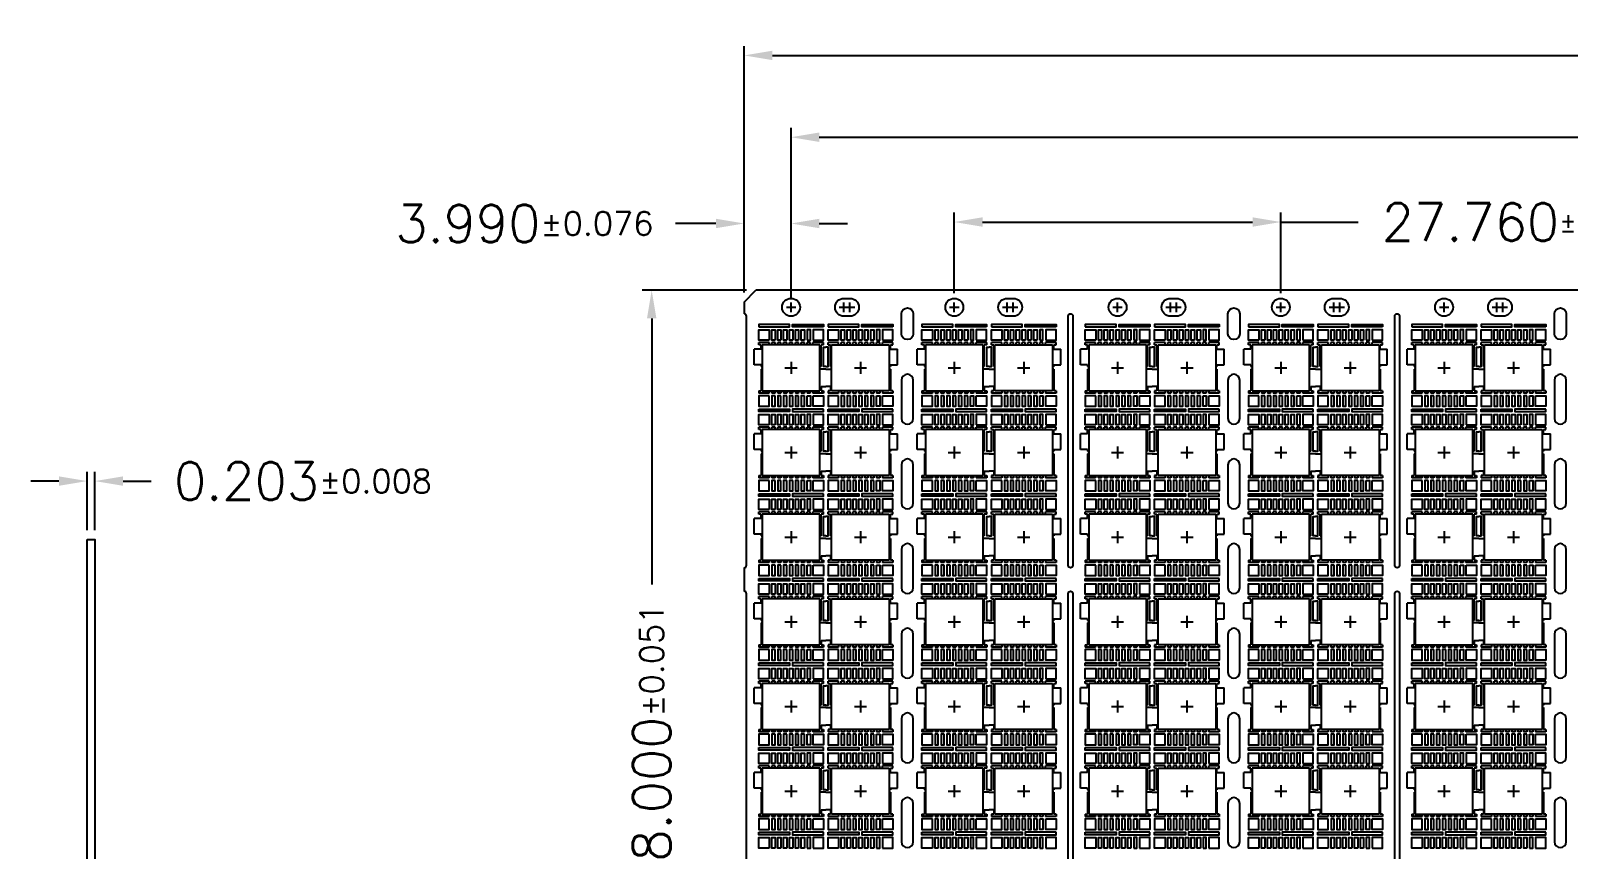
# Model space of a CAD drawing. Extents: x -204 to -64, y -54 to 30.
# Drawn here: x -142.05 to -109.37, y 12.74 to 30.14 of the extents above; entities that cross this region are included whole.
import ezdxf
from ezdxf.lldxf.tags import DXFTag

# ---------------------------------------------------------------- set-up
doc = ezdxf.new("R2010")
doc.units = 0
doc.header["$LTSCALE"] = 8
doc.header["$MEASUREMENT"] = 0
doc.linetypes.add('PHANTOM', pattern=[63.5, 31.75, -6.35, 6.35, -6.35, 6.35, -6.35])
for name, color, linetype in [('CEN', 2, 'CENTER'), ('DIM', 7, 'Continuous'), ('PKG-OUT', 1, 'PHANTOM')]:
    doc.layers.add(name, color=color, linetype=linetype)
doc.styles.get("Standard").update_dxf_attribs({"font": 'SIMPLEX.shx', "height": 0.8})
tags = doc.linetypes.add('CENTER', pattern=[2, 1.25, -0.25, 0.25, -0.25]).pattern_tags.tags
tags[10:11] = [DXFTag(74, 4), DXFTag(75, 0), DXFTag(340, '0'), DXFTag(46, 1.0), DXFTag(50, 0.0), DXFTag(44, 0.0), DXFTag(45, 0.0)]
tags[8:9] = [DXFTag(74, 4), DXFTag(75, 0), DXFTag(340, '0'), DXFTag(46, 1.0), DXFTag(50, 0.0), DXFTag(44, 0.0), DXFTag(45, 0.0)]
tags[6:7] = [DXFTag(74, 4), DXFTag(75, 0), DXFTag(340, '0'), DXFTag(46, 1.0), DXFTag(50, 0.0), DXFTag(44, 0.0), DXFTag(45, 0.0)]
tags[4:5] = [DXFTag(74, 4), DXFTag(75, 0), DXFTag(340, '0'), DXFTag(46, 1.0), DXFTag(50, 0.0), DXFTag(44, 0.0), DXFTag(45, 0.0)]
doc.dimstyles.new('LF', dxfattribs={"dimtxt": 0.8, "dimasz": 0.6, "dimexe": 0.2, "dimexo": 0.2, "dimgap": 0.2, "dimtad": 0, "dimdec": 3, "dimlfac": 1.25, "dimzin": 0, "dimdsep": 46, "dimtxsty": 'Standard', "dimcen": 0.2, "dimclrd": 2, "dimclre": 2, "dimclrt": 256, "dimadec": 0, "dimazin": 0, "dimtfac": 1, "dimtdec": 3, "dimtofl": 0, "dimtmove": 0, "dimatfit": 3, "dimfxl": 1, "dimtolj": 1, "dimtzin": 0, "dimarcsym": 0})
doc.dimstyles.new('STRIP', dxfattribs={"dimtxt": 0.8, "dimasz": 0.6, "dimexe": 0.2, "dimexo": 0.2, "dimgap": 0.2, "dimtad": 0, "dimdec": 3, "dimlfac": 4, "dimzin": 0, "dimdsep": 46, "dimtxsty": 'Standard', "dimcen": 0.2, "dimclrd": 2, "dimclre": 2, "dimadec": 0, "dimazin": 0, "dimtfac": 1, "dimtdec": 3, "dimtofl": 0, "dimtmove": 0, "dimatfit": 3, "dimfxl": 1, "dimtolj": 1, "dimtzin": 0, "dimarcsym": 0})

# ---------------------------------------------------------------- blocks, each defined once
blk = doc.blocks.new('*D88')
at = {"color": 2, "lineweight": -2, "transparency": 16777216}
for p, q in [((67.813, -247.905), (67.813, -246.661)), ((67.975, -247.905), (67.975, -246.661)), ((67.213, -246.861), (66.613, -246.861)), ((68.575, -246.861), (69.175, -246.861))]:
    blk.add_line(p, q, dxfattribs=at)
at = {"color": 2, "transparency": 16777216}
for points in [[(67.213, -246.761), (67.213, -246.961), (67.813, -246.861)], [(68.575, -246.761), (68.575, -246.961), (67.975, -246.861)]]:
    blk.add_solid(points, dxfattribs=at)
at = {"layer": 'DEFPOINTS', "color": 0, "transparency": 16777216}
for p in [(67.975, -246.861), (67.813, -248.105), (67.975, -248.105)]:
    blk.add_point(p, dxfattribs=at)
at = {"transparency": 16777216, "insert": (72.399, -246.861), "char_height": 0.8, "attachment_point": 5}
blk.add_mtext('\\A1;0.203{\\H0.625x;%%P0.008}', dxfattribs=at)
blk = doc.blocks.new('*D106')
at = {"layer": 'DEFPOINTS', "color": 0, "transparency": 16777216}
for p in [(82.027, -242.803), (79.812, -262.303), (82.027, -262.303)]:
    blk.add_point(p, dxfattribs=at)
at = {"layer": 'DIM', "color": 2, "lineweight": -2, "transparency": 16777216}
for p, q in [((81.827, -242.803), (79.612, -242.803)), ((79.812, -243.403), (79.812, -249.056)), ((79.812, -261.703), (79.812, -256.051)), ((81.827, -262.303), (79.612, -262.303))]:
    blk.add_line(p, q, dxfattribs=at)
at = {"layer": 'DIM', "color": 2, "transparency": 16777216}
for points in [[(79.712, -243.403), (79.912, -243.403), (79.812, -242.803)], [(79.712, -261.703), (79.912, -261.703), (79.812, -262.303)]]:
    blk.add_solid(points, dxfattribs=at)
at = {"layer": 'DIM', "color": 0, "transparency": 16777216, "insert": (79.812, -252.553), "char_height": 0.8, "attachment_point": 5, "rotation": 90}
blk.add_mtext('\\A1;78.000{\\H0.625x;%%P0.051}', dxfattribs=at)
blk = doc.blocks.new('*D107')
at = {"layer": 'DEFPOINTS', "color": 0, "transparency": 16777216}
for p in [(144.237, -237.811), (81.777, -243.053), (144.237, -243.053)]:
    blk.add_point(p, dxfattribs=at)
at = {"layer": 'DIM', "color": 2, "lineweight": -2, "transparency": 16777216}
for p, q in [((81.777, -242.853), (81.777, -237.611)), ((82.377, -237.811), (109.069, -237.811)), ((143.637, -237.811), (116.945, -237.811)), ((144.237, -242.853), (144.237, -237.611))]:
    blk.add_line(p, q, dxfattribs=at)
at = {"layer": 'DIM', "color": 2, "transparency": 16777216}
for points in [[(82.377, -237.711), (82.377, -237.911), (81.777, -237.811)], [(143.637, -237.711), (143.637, -237.911), (144.237, -237.811)]]:
    blk.add_solid(points, dxfattribs=at)
at = {"layer": 'DIM', "color": 0, "transparency": 16777216, "insert": (113.007, -237.811), "char_height": 0.8, "attachment_point": 5}
blk.add_mtext('\\A1;249.840{\\H0.625x;%%P0.102}', dxfattribs=at)
blk = doc.blocks.new('LEAD')
for points in [[(42.93, 75.15), (42.04, 75.15), (42.04, 76.03), (42.93, 76.03)], [(43.43, 75.15), (43.16, 75.15), (43.16, 76.03), (43.43, 76.03)], [(43.93, 75.15), (43.66, 75.15), (43.66, 76.03), (43.93, 76.03)], [(44.43, 75.15), (44.16, 75.15), (44.16, 76.03), (44.43, 76.03)], [(44.93, 75.15), (44.66, 75.15), (44.66, 76.03), (44.93, 76.03)], [(45.43, 75.15), (45.16, 75.15), (45.16, 76.03), (45.43, 76.03)], [(45.93, 75.15), (45.66, 75.15), (45.66, 76.03), (45.93, 76.03)], [(46.16, 75.15), (46.43, 75.15), (46.43, 76.03), (46.16, 76.03)], [(46.66, 75.15), (47.54, 75.15), (47.54, 76.03), (46.66, 76.03)]]:
    blk.add_lwpolyline(points, close=True)
blk = doc.blocks.new('*D99')
at = {"layer": 'DEFPOINTS', "color": 0, "transparency": 16777216}
for p in [(81.777, -241.384), (81.777, -243.053), (82.774, -243.166)]:
    blk.add_point(p, dxfattribs=at)
at = {"layer": 'DIM', "color": 2, "lineweight": -2, "transparency": 16777216}
for p, q in [((81.777, -242.853), (81.777, -241.184)), ((82.774, -242.966), (82.774, -241.184)), ((81.177, -241.384), (80.317, -241.384)), ((83.374, -241.384), (83.974, -241.384))]:
    blk.add_line(p, q, dxfattribs=at)
at = {"layer": 'DIM', "color": 2, "transparency": 16777216}
for points in [[(81.177, -241.284), (81.177, -241.484), (81.777, -241.384)], [(83.374, -241.284), (83.374, -241.484), (82.774, -241.384)]]:
    blk.add_solid(points, dxfattribs=at)
at = {"layer": 'DIM', "color": 0, "transparency": 16777216, "insert": (77.105, -241.384), "char_height": 0.8, "attachment_point": 5}
blk.add_mtext('\\A1;3.990{\\H0.625x;%%P0.076}', dxfattribs=at)
blk = doc.blocks.new('*D96')
at = {"layer": 'DEFPOINTS', "color": 0, "transparency": 16777216}
for p in [(93.184, -241.353), (86.244, -243.066), (93.184, -243.066)]:
    blk.add_point(p, dxfattribs=at)
at = {"layer": 'DIM', "color": 2, "lineweight": -2, "transparency": 16777216}
for p, q in [((86.244, -242.866), (86.244, -241.153)), ((93.184, -242.866), (93.184, -241.153)), ((86.844, -241.353), (92.584, -241.353)), ((93.184, -241.353), (94.832, -241.353))]:
    blk.add_line(p, q, dxfattribs=at)
at = {"layer": 'DIM', "color": 2, "transparency": 16777216}
for points in [[(86.844, -241.253), (86.844, -241.453), (86.244, -241.353)], [(92.584, -241.253), (92.584, -241.453), (93.184, -241.353)]]:
    blk.add_solid(points, dxfattribs=at)
at = {"layer": 'DIM', "color": 0, "transparency": 16777216, "insert": (98.175, -241.353), "char_height": 0.8, "attachment_point": 5}
blk.add_mtext('\\A1;27.760{\\H0.4;±0.025}', dxfattribs=at)
blk = doc.blocks.new('*D95')
at = {"layer": 'DEFPOINTS', "color": 0, "transparency": 16777216}
for p in [(141.764, -239.55), (82.774, -243.066), (141.764, -243.066)]:
    blk.add_point(p, dxfattribs=at)
at = {"layer": 'DIM', "color": 2, "lineweight": -2, "transparency": 16777216}
for p, q in [((82.774, -242.866), (82.774, -239.35)), ((83.374, -239.55), (107.465, -239.55)), ((141.164, -239.55), (117.074, -239.55)), ((141.764, -242.866), (141.764, -239.35))]:
    blk.add_line(p, q, dxfattribs=at)
at = {"layer": 'DIM', "color": 2, "transparency": 16777216}
for points in [[(83.374, -239.45), (83.374, -239.65), (82.774, -239.55)], [(141.164, -239.45), (141.164, -239.65), (141.764, -239.55)]]:
    blk.add_solid(points, dxfattribs=at)
at = {"layer": 'DIM', "color": 0, "transparency": 16777216, "insert": (112.269, -239.55), "char_height": 0.8, "attachment_point": 5}
blk.add_mtext('\\A1;{\\C1;@} 235.960{\\H0.625x;%%P0.050}', dxfattribs=at)
blk = doc.blocks.new('HSSOP16')
for p, q in [((56.985, 26.854), (56.764, 26.854)), ((56.764, 26.804), (56.764, 26.854)), ((56.814, 26.804), (56.764, 26.804)), ((56.814, 26.717), (56.814, 26.804)), ((56.985, 26.804), (56.985, 26.854)), ((57.042, 26.804), (57.042, 26.854)), ((57.11, 26.854), (57.042, 26.854)), ((57.11, 26.804), (57.11, 26.854)), ((57.167, 26.804), (57.167, 26.854)), ((57.235, 26.854), (57.167, 26.854)), ((57.235, 26.804), (57.235, 26.854)), ((57.292, 26.804), (57.292, 26.854)), ((57.36, 26.854), (57.292, 26.854)), ((57.36, 26.804), (57.36, 26.854)), ((57.417, 26.804), (57.417, 26.854)), ((57.485, 26.854), (57.417, 26.854)), ((57.485, 26.804), (57.485, 26.854)), ((57.542, 26.804), (57.542, 26.854)), ((57.61, 26.854), (57.542, 26.854)), ((57.61, 26.804), (57.61, 26.854)), ((57.667, 26.804), (57.667, 26.854)), ((57.735, 26.854), (57.667, 26.854)), ((57.735, 26.804), (57.735, 26.854)), ((57.792, 26.804), (57.792, 26.854)), ((57.86, 26.854), (57.792, 26.854)), ((57.86, 26.804), (57.86, 26.854)), ((58.139, 26.854), (57.917, 26.854)), ((57.917, 26.804), (57.917, 26.854)), ((58.089, 26.342), (58.089, 26.804)), ((58.139, 26.804), (58.089, 26.804)), ((58.139, 26.804), (58.139, 26.854)), ((58.46, 26.854), (58.239, 26.854)), ((58.239, 26.804), (58.239, 26.854)), ((58.239, 26.804), (58.289, 26.804)), ((58.289, 26.342), (58.289, 26.804)), ((58.46, 26.804), (58.46, 26.854)), ((58.517, 26.804), (58.517, 26.854)), ((58.585, 26.854), (58.517, 26.854)), ((58.585, 26.804), (58.585, 26.854)), ((58.642, 26.804), (58.642, 26.854)), ((58.71, 26.854), (58.642, 26.854)), ((58.71, 26.804), (58.71, 26.854)), ((58.767, 26.804), (58.767, 26.854)), ((58.835, 26.854), (58.767, 26.854)), ((58.835, 26.804), (58.835, 26.854)), ((58.892, 26.804), (58.892, 26.854)), ((58.96, 26.854), (58.892, 26.854)), ((58.96, 26.804), (58.96, 26.854)), ((59.017, 26.804), (59.017, 26.854)), ((59.085, 26.854), (59.017, 26.854)), ((59.085, 26.804), (59.085, 26.854)), ((59.142, 26.804), (59.142, 26.854)), ((59.21, 26.854), (59.142, 26.854)), ((59.21, 26.804), (59.21, 26.854)), ((59.267, 26.804), (59.267, 26.854)), ((59.335, 26.854), (59.267, 26.854)), ((59.335, 26.804), (59.335, 26.854)), ((59.614, 26.854), (59.392, 26.854)), ((59.392, 26.804), (59.392, 26.854)), ((59.564, 26.717), (59.564, 26.804)), ((59.564, 26.804), (59.614, 26.804)), ((59.614, 26.804), (59.614, 26.854)), ((56.814, 26.717), (56.664, 26.717)), ((56.664, 26.379), (56.664, 26.717)), ((59.564, 26.717), (59.714, 26.717)), ((59.714, 26.379), (59.714, 26.717)), ((56.814, 26.379), (56.664, 26.379)), ((56.814, 26.379), (56.814, 26.342)), ((56.814, 26.342), (56.839, 26.342)), ((56.814, 26.292), (56.839, 26.292)), ((56.814, 26.292), (56.814, 25.829)), ((58.089, 26.342), (58.064, 26.342)), ((58.189, 26.292), (58.064, 26.292)), ((58.189, 26.292), (58.314, 26.292)), ((58.289, 26.342), (58.314, 26.342)), ((59.564, 26.342), (59.539, 26.342)), ((59.564, 26.292), (59.539, 26.292)), ((59.564, 26.379), (59.714, 26.379)), ((59.564, 26.379), (59.564, 26.342)), ((59.564, 26.292), (59.564, 25.829)), ((56.764, 25.829), (56.764, 25.779)), ((56.764, 25.829), (56.814, 25.829)), ((56.985, 25.829), (56.985, 25.779)), ((57.042, 25.829), (57.042, 25.779)), ((57.11, 25.829), (57.11, 25.779)), ((57.167, 25.829), (57.167, 25.779)), ((57.235, 25.829), (57.235, 25.779)), ((57.292, 25.829), (57.292, 25.779)), ((57.36, 25.829), (57.36, 25.779)), ((57.417, 25.829), (57.417, 25.779)), ((57.485, 25.829), (57.485, 25.779)), ((57.542, 25.829), (57.542, 25.779)), ((57.61, 25.829), (57.61, 25.779)), ((57.667, 25.829), (57.667, 25.779)), ((57.735, 25.829), (57.735, 25.779)), ((57.792, 25.829), (57.792, 25.779)), ((57.86, 25.829), (57.86, 25.779)), ((57.917, 25.829), (57.917, 25.779)), ((58.089, 25.917), (58.189, 25.917)), ((58.089, 25.917), (58.089, 25.829)), ((58.089, 25.829), (58.139, 25.829)), ((58.139, 25.829), (58.139, 25.779)), ((58.289, 25.917), (58.189, 25.917)), ((58.289, 25.829), (58.239, 25.829)), ((58.239, 25.829), (58.239, 25.779)), ((58.289, 25.917), (58.289, 25.829)), ((58.46, 25.829), (58.46, 25.779)), ((58.517, 25.829), (58.517, 25.779)), ((58.585, 25.829), (58.585, 25.779)), ((58.642, 25.829), (58.642, 25.779)), ((58.71, 25.829), (58.71, 25.779)), ((58.767, 25.829), (58.767, 25.779)), ((58.835, 25.829), (58.835, 25.779)), ((58.892, 25.829), (58.892, 25.779)), ((58.96, 25.829), (58.96, 25.779)), ((59.017, 25.829), (59.017, 25.779)), ((59.085, 25.829), (59.085, 25.779)), ((59.142, 25.829), (59.142, 25.779)), ((59.21, 25.829), (59.21, 25.779)), ((59.267, 25.829), (59.267, 25.779)), ((59.335, 25.829), (59.335, 25.779)), ((59.392, 25.829), (59.392, 25.779)), ((59.614, 25.829), (59.564, 25.829)), ((59.614, 25.829), (59.614, 25.779)), ((56.985, 25.779), (56.764, 25.779)), ((57.11, 25.779), (57.042, 25.779)), ((57.235, 25.779), (57.167, 25.779)), ((57.36, 25.779), (57.292, 25.779)), ((57.485, 25.779), (57.417, 25.779)), ((57.61, 25.779), (57.542, 25.779)), ((57.735, 25.779), (57.667, 25.779)), ((57.86, 25.779), (57.792, 25.779)), ((58.139, 25.779), (57.917, 25.779)), ((58.46, 25.779), (58.239, 25.779)), ((58.585, 25.779), (58.517, 25.779)), ((58.71, 25.779), (58.642, 25.779)), ((58.835, 25.779), (58.767, 25.779)), ((58.96, 25.779), (58.892, 25.779)), ((59.085, 25.779), (59.017, 25.779)), ((59.21, 25.779), (59.142, 25.779)), ((59.335, 25.779), (59.267, 25.779)), ((59.614, 25.779), (59.392, 25.779))]:
    blk.add_line(p, q)
for points in [[(58.189, 26.342), (58.139, 26.342), (58.139, 26.754), (58.189, 26.754)], [(58.189, 26.342), (58.239, 26.342), (58.239, 26.754), (58.189, 26.754)]]:
    blk.add_lwpolyline(points)
at = {"layer": 'CEN', "ltscale": 0.01}
for p, q in [((57.322, 26.317), (57.58, 26.317)), ((57.451, 26.446), (57.451, 26.188)), ((58.797, 26.317), (59.055, 26.317)), ((58.926, 26.446), (58.926, 26.188))]:
    blk.add_line(p, q, dxfattribs=at)
at = {"layer": 'PKG-OUT', "color": 1}
for points in [[(58.064, 26.804), (56.839, 26.804), (56.839, 25.829), (58.064, 25.829)], [(58.314, 26.804), (59.539, 26.804), (59.539, 25.829), (58.314, 25.829)]]:
    blk.add_lwpolyline(points, close=True, dxfattribs=at)

msp = doc.modelspace()

# ---------------------------------------------------------------- linework, layer by layer
for p, q in [((-126.88724, 24.37459), (-126.63724, 24.62459)), ((-64.67724, 24.62459), (-126.63724, 24.62459)), ((-126.88724, 24.37459), (-126.88724, 24.12459)), ((-126.88724, 18.72459), (-126.88724, 18.22459))]:
    msp.add_line(p, q)
for points in [[(-124.76474, 24.45259), (-124.63774, 24.45259, -1), (-124.63774, 24.07159), (-124.76474, 24.07159, -1)], [(-123.54224, 24.12459, -1), (-123.29224, 24.12459), (-123.29224, 23.69959, -1), (-123.54224, 23.69959)], [(-121.29474, 24.45259), (-121.16774, 24.45259, -1), (-121.16774, 24.07159), (-121.29474, 24.07159, -1)], [(-117.82474, 24.45259), (-117.69774, 24.45259, -1), (-117.69774, 24.07159), (-117.82474, 24.07159, -1)], [(-116.60224, 24.12459, -1), (-116.35224, 24.12459), (-116.35224, 23.69959, -1), (-116.60224, 23.69959)], [(-114.35474, 24.45259), (-114.22774, 24.45259, -1), (-114.22774, 24.07159), (-114.35474, 24.07159, -1)], [(-110.88474, 24.45259), (-110.75774, 24.45259, -1), (-110.75774, 24.07159), (-110.88474, 24.07159, -1)], [(-109.66224, 24.12459, -1), (-109.41224, 24.12459), (-109.41224, 23.69959, -1), (-109.66224, 23.69959)], [(-119.89724, 18.77459, -1), (-119.99724, 18.77459), (-119.99724, 24.07459, -1), (-119.89724, 24.07459)], [(-112.95724, 18.77459, -1), (-113.05724, 18.77459), (-113.05724, 24.07459, -1), (-112.95724, 24.07459)], [(-123.29224, 21.89959), (-123.29224, 22.71209, 1), (-123.54224, 22.71209), (-123.54224, 21.89959, 1)], [(-116.35224, 21.89959), (-116.35224, 22.71209, 1), (-116.60224, 22.71209), (-116.60224, 21.89959, 1)], [(-109.41224, 21.89959), (-109.41224, 22.71209, 1), (-109.66224, 22.71209), (-109.66224, 21.89959, 1)], [(-123.29224, 20.09959), (-123.29224, 20.91209, 1), (-123.54224, 20.91209), (-123.54224, 20.09959, 1)], [(-116.35224, 20.09959), (-116.35224, 20.91209, 1), (-116.60224, 20.91209), (-116.60224, 20.09959, 1)], [(-109.41224, 20.09959), (-109.41224, 20.91209, 1), (-109.66224, 20.91209), (-109.66224, 20.09959, 1)], [(-123.29224, 18.29959), (-123.29224, 19.11209, 1), (-123.54224, 19.11209), (-123.54224, 18.29959, 1)], [(-116.35224, 18.29959), (-116.35224, 19.11209, 1), (-116.60224, 19.11209), (-116.60224, 18.29959, 1)], [(-109.41224, 18.29959), (-109.41224, 19.11209, 1), (-109.66224, 19.11209), (-109.66224, 18.29959, 1)], [(-119.99724, 11.57459), (-119.99724, 18.17459, -1), (-119.89724, 18.17459), (-119.89724, 11.57459, -1)], [(-113.05724, 11.57459), (-113.05724, 18.17459, -1), (-112.95724, 18.17459), (-112.95724, 11.57459, -1)], [(-123.29224, 16.49959), (-123.29224, 17.31209, 1), (-123.54224, 17.31209), (-123.54224, 16.49959, 1)], [(-116.35224, 16.49959), (-116.35224, 17.31209, 1), (-116.60224, 17.31209), (-116.60224, 16.49959, 1)], [(-109.41224, 16.49959), (-109.41224, 17.31209, 1), (-109.66224, 17.31209), (-109.66224, 16.49959, 1)], [(-123.29224, 14.69959), (-123.29224, 15.51209, 1), (-123.54224, 15.51209), (-123.54224, 14.69959, 1)], [(-116.35224, 14.69959), (-116.35224, 15.51209, 1), (-116.60224, 15.51209), (-116.60224, 14.69959, 1)], [(-109.41224, 14.69959), (-109.41224, 15.51209, 1), (-109.66224, 15.51209), (-109.66224, 14.69959, 1)], [(-123.29224, 12.89959), (-123.29224, 13.71209, 1), (-123.54224, 13.71209), (-123.54224, 12.89959, 1)], [(-116.35224, 12.89959), (-116.35224, 13.71209, 1), (-116.60224, 13.71209), (-116.60224, 12.89959, 1)], [(-109.41224, 12.89959), (-109.41224, 13.71209, 1), (-109.66224, 13.71209), (-109.66224, 12.89959, 1)]]:
    msp.add_lwpolyline(points, format="xyb", close=True)
for points in [[(-126.88724, 18.72459, 0.41421356), (-126.83724, 18.77459), (-126.83724, 24.07459, 0.41421356), (-126.88724, 24.12459)], [(-126.88724, 11.52459, 0.41421356), (-126.83724, 11.57459), (-126.83724, 18.17459, 0.41421356), (-126.88724, 18.22459)]]:
    msp.add_lwpolyline(points, format="xyb")
for points in [[(-126.57724, 23.84959), (-125.92099, 23.84959), (-125.92099, 23.89959), (-126.57724, 23.89959)], [(-125.20224, 23.84959), (-125.85849, 23.84959), (-125.85849, 23.89959), (-125.20224, 23.89959)], [(-125.10224, 23.84959), (-124.44599, 23.84959), (-124.44599, 23.89959), (-125.10224, 23.89959)], [(-123.72724, 23.84959), (-124.38349, 23.84959), (-124.38349, 23.89959), (-123.72724, 23.89959)], [(-123.10724, 23.84959), (-122.45099, 23.84959), (-122.45099, 23.89959), (-123.10724, 23.89959)], [(-121.73224, 23.84959), (-122.38849, 23.84959), (-122.38849, 23.89959), (-121.73224, 23.89959)], [(-121.63224, 23.84959), (-120.97599, 23.84959), (-120.97599, 23.89959), (-121.63224, 23.89959)], [(-120.25724, 23.84959), (-120.91349, 23.84959), (-120.91349, 23.89959), (-120.25724, 23.89959)], [(-119.63724, 23.84959), (-118.98099, 23.84959), (-118.98099, 23.89959), (-119.63724, 23.89959)], [(-118.26224, 23.84959), (-118.91849, 23.84959), (-118.91849, 23.89959), (-118.26224, 23.89959)], [(-118.16224, 23.84959), (-117.50599, 23.84959), (-117.50599, 23.89959), (-118.16224, 23.89959)], [(-116.78724, 23.84959), (-117.44349, 23.84959), (-117.44349, 23.89959), (-116.78724, 23.89959)], [(-116.16724, 23.84959), (-115.51099, 23.84959), (-115.51099, 23.89959), (-116.16724, 23.89959)], [(-114.79224, 23.84959), (-115.44849, 23.84959), (-115.44849, 23.89959), (-114.79224, 23.89959)], [(-114.69224, 23.84959), (-114.03599, 23.84959), (-114.03599, 23.89959), (-114.69224, 23.89959)], [(-113.31724, 23.84959), (-113.97349, 23.84959), (-113.97349, 23.89959), (-113.31724, 23.89959)], [(-112.69724, 23.84959), (-112.04099, 23.84959), (-112.04099, 23.89959), (-112.69724, 23.89959)], [(-111.32224, 23.84959), (-111.97849, 23.84959), (-111.97849, 23.89959), (-111.32224, 23.89959)], [(-111.22224, 23.84959), (-110.56599, 23.84959), (-110.56599, 23.89959), (-111.22224, 23.89959)], [(-109.84724, 23.84959), (-110.50349, 23.84959), (-110.50349, 23.89959), (-109.84724, 23.89959)], [(-126.57724, 22.09959), (-125.92099, 22.09959), (-125.92099, 22.04959), (-126.57724, 22.04959)], [(-125.20224, 22.09959), (-125.85849, 22.09959), (-125.85849, 22.04959), (-125.20224, 22.04959)], [(-125.10224, 22.09959), (-124.44599, 22.09959), (-124.44599, 22.04959), (-125.10224, 22.04959)], [(-123.72724, 22.09959), (-124.38349, 22.09959), (-124.38349, 22.04959), (-123.72724, 22.04959)], [(-123.10724, 22.09959), (-122.45099, 22.09959), (-122.45099, 22.04959), (-123.10724, 22.04959)], [(-121.73224, 22.09959), (-122.38849, 22.09959), (-122.38849, 22.04959), (-121.73224, 22.04959)], [(-121.63224, 22.09959), (-120.97599, 22.09959), (-120.97599, 22.04959), (-121.63224, 22.04959)], [(-120.25724, 22.09959), (-120.91349, 22.09959), (-120.91349, 22.04959), (-120.25724, 22.04959)], [(-119.63724, 22.09959), (-118.98099, 22.09959), (-118.98099, 22.04959), (-119.63724, 22.04959)], [(-118.26224, 22.09959), (-118.91849, 22.09959), (-118.91849, 22.04959), (-118.26224, 22.04959)], [(-118.16224, 22.09959), (-117.50599, 22.09959), (-117.50599, 22.04959), (-118.16224, 22.04959)], [(-116.78724, 22.09959), (-117.44349, 22.09959), (-117.44349, 22.04959), (-116.78724, 22.04959)], [(-116.16724, 22.09959), (-115.51099, 22.09959), (-115.51099, 22.04959), (-116.16724, 22.04959)], [(-114.79224, 22.09959), (-115.44849, 22.09959), (-115.44849, 22.04959), (-114.79224, 22.04959)], [(-114.69224, 22.09959), (-114.03599, 22.09959), (-114.03599, 22.04959), (-114.69224, 22.04959)], [(-113.31724, 22.09959), (-113.97349, 22.09959), (-113.97349, 22.04959), (-113.31724, 22.04959)], [(-112.69724, 22.09959), (-112.04099, 22.09959), (-112.04099, 22.04959), (-112.69724, 22.04959)], [(-111.32224, 22.09959), (-111.97849, 22.09959), (-111.97849, 22.04959), (-111.32224, 22.04959)], [(-111.22224, 22.09959), (-110.56599, 22.09959), (-110.56599, 22.04959), (-111.22224, 22.04959)], [(-109.84724, 22.09959), (-110.50349, 22.09959), (-110.50349, 22.04959), (-109.84724, 22.04959)], [(-126.57724, 20.29959), (-125.92099, 20.29959), (-125.92099, 20.24959), (-126.57724, 20.24959)], [(-125.20224, 20.29959), (-125.85849, 20.29959), (-125.85849, 20.24959), (-125.20224, 20.24959)], [(-125.10224, 20.29959), (-124.44599, 20.29959), (-124.44599, 20.24959), (-125.10224, 20.24959)], [(-123.72724, 20.29959), (-124.38349, 20.29959), (-124.38349, 20.24959), (-123.72724, 20.24959)], [(-123.10724, 20.29959), (-122.45099, 20.29959), (-122.45099, 20.24959), (-123.10724, 20.24959)], [(-121.73224, 20.29959), (-122.38849, 20.29959), (-122.38849, 20.24959), (-121.73224, 20.24959)], [(-121.63224, 20.29959), (-120.97599, 20.29959), (-120.97599, 20.24959), (-121.63224, 20.24959)], [(-120.25724, 20.29959), (-120.91349, 20.29959), (-120.91349, 20.24959), (-120.25724, 20.24959)], [(-119.63724, 20.29959), (-118.98099, 20.29959), (-118.98099, 20.24959), (-119.63724, 20.24959)], [(-118.26224, 20.29959), (-118.91849, 20.29959), (-118.91849, 20.24959), (-118.26224, 20.24959)], [(-118.16224, 20.29959), (-117.50599, 20.29959), (-117.50599, 20.24959), (-118.16224, 20.24959)], [(-116.78724, 20.29959), (-117.44349, 20.29959), (-117.44349, 20.24959), (-116.78724, 20.24959)], [(-116.16724, 20.29959), (-115.51099, 20.29959), (-115.51099, 20.24959), (-116.16724, 20.24959)], [(-114.79224, 20.29959), (-115.44849, 20.29959), (-115.44849, 20.24959), (-114.79224, 20.24959)], [(-114.69224, 20.29959), (-114.03599, 20.29959), (-114.03599, 20.24959), (-114.69224, 20.24959)], [(-113.31724, 20.29959), (-113.97349, 20.29959), (-113.97349, 20.24959), (-113.31724, 20.24959)], [(-112.69724, 20.29959), (-112.04099, 20.29959), (-112.04099, 20.24959), (-112.69724, 20.24959)], [(-111.32224, 20.29959), (-111.97849, 20.29959), (-111.97849, 20.24959), (-111.32224, 20.24959)], [(-111.22224, 20.29959), (-110.56599, 20.29959), (-110.56599, 20.24959), (-111.22224, 20.24959)], [(-109.84724, 20.29959), (-110.50349, 20.29959), (-110.50349, 20.24959), (-109.84724, 20.24959)], [(-140.85124, 19.32307), (-140.68884, 19.32307), (-140.68884, -43.07693), (-140.85124, -43.07693)], [(-126.57724, 18.49959), (-125.92099, 18.49959), (-125.92099, 18.44959), (-126.57724, 18.44959)], [(-125.20224, 18.49959), (-125.85849, 18.49959), (-125.85849, 18.44959), (-125.20224, 18.44959)], [(-125.10224, 18.49959), (-124.44599, 18.49959), (-124.44599, 18.44959), (-125.10224, 18.44959)], [(-123.72724, 18.49959), (-124.38349, 18.49959), (-124.38349, 18.44959), (-123.72724, 18.44959)], [(-123.10724, 18.49959), (-122.45099, 18.49959), (-122.45099, 18.44959), (-123.10724, 18.44959)], [(-121.73224, 18.49959), (-122.38849, 18.49959), (-122.38849, 18.44959), (-121.73224, 18.44959)], [(-121.63224, 18.49959), (-120.97599, 18.49959), (-120.97599, 18.44959), (-121.63224, 18.44959)], [(-120.25724, 18.49959), (-120.91349, 18.49959), (-120.91349, 18.44959), (-120.25724, 18.44959)], [(-119.63724, 18.49959), (-118.98099, 18.49959), (-118.98099, 18.44959), (-119.63724, 18.44959)], [(-118.26224, 18.49959), (-118.91849, 18.49959), (-118.91849, 18.44959), (-118.26224, 18.44959)], [(-118.16224, 18.49959), (-117.50599, 18.49959), (-117.50599, 18.44959), (-118.16224, 18.44959)], [(-116.78724, 18.49959), (-117.44349, 18.49959), (-117.44349, 18.44959), (-116.78724, 18.44959)], [(-116.16724, 18.49959), (-115.51099, 18.49959), (-115.51099, 18.44959), (-116.16724, 18.44959)], [(-114.79224, 18.49959), (-115.44849, 18.49959), (-115.44849, 18.44959), (-114.79224, 18.44959)], [(-114.69224, 18.49959), (-114.03599, 18.49959), (-114.03599, 18.44959), (-114.69224, 18.44959)], [(-113.31724, 18.49959), (-113.97349, 18.49959), (-113.97349, 18.44959), (-113.31724, 18.44959)], [(-112.69724, 18.49959), (-112.04099, 18.49959), (-112.04099, 18.44959), (-112.69724, 18.44959)], [(-111.32224, 18.49959), (-111.97849, 18.49959), (-111.97849, 18.44959), (-111.32224, 18.44959)], [(-111.22224, 18.49959), (-110.56599, 18.49959), (-110.56599, 18.44959), (-111.22224, 18.44959)], [(-109.84724, 18.49959), (-110.50349, 18.49959), (-110.50349, 18.44959), (-109.84724, 18.44959)], [(-126.57724, 16.69959), (-125.92099, 16.69959), (-125.92099, 16.64959), (-126.57724, 16.64959)], [(-125.20224, 16.69959), (-125.85849, 16.69959), (-125.85849, 16.64959), (-125.20224, 16.64959)], [(-125.10224, 16.69959), (-124.44599, 16.69959), (-124.44599, 16.64959), (-125.10224, 16.64959)], [(-123.72724, 16.69959), (-124.38349, 16.69959), (-124.38349, 16.64959), (-123.72724, 16.64959)], [(-123.10724, 16.69959), (-122.45099, 16.69959), (-122.45099, 16.64959), (-123.10724, 16.64959)], [(-121.73224, 16.69959), (-122.38849, 16.69959), (-122.38849, 16.64959), (-121.73224, 16.64959)], [(-121.63224, 16.69959), (-120.97599, 16.69959), (-120.97599, 16.64959), (-121.63224, 16.64959)], [(-120.25724, 16.69959), (-120.91349, 16.69959), (-120.91349, 16.64959), (-120.25724, 16.64959)], [(-119.63724, 16.69959), (-118.98099, 16.69959), (-118.98099, 16.64959), (-119.63724, 16.64959)], [(-118.26224, 16.69959), (-118.91849, 16.69959), (-118.91849, 16.64959), (-118.26224, 16.64959)], [(-118.16224, 16.69959), (-117.50599, 16.69959), (-117.50599, 16.64959), (-118.16224, 16.64959)], [(-116.78724, 16.69959), (-117.44349, 16.69959), (-117.44349, 16.64959), (-116.78724, 16.64959)], [(-116.16724, 16.69959), (-115.51099, 16.69959), (-115.51099, 16.64959), (-116.16724, 16.64959)], [(-114.79224, 16.69959), (-115.44849, 16.69959), (-115.44849, 16.64959), (-114.79224, 16.64959)], [(-114.69224, 16.69959), (-114.03599, 16.69959), (-114.03599, 16.64959), (-114.69224, 16.64959)], [(-113.31724, 16.69959), (-113.97349, 16.69959), (-113.97349, 16.64959), (-113.31724, 16.64959)], [(-112.69724, 16.69959), (-112.04099, 16.69959), (-112.04099, 16.64959), (-112.69724, 16.64959)], [(-111.32224, 16.69959), (-111.97849, 16.69959), (-111.97849, 16.64959), (-111.32224, 16.64959)], [(-111.22224, 16.69959), (-110.56599, 16.69959), (-110.56599, 16.64959), (-111.22224, 16.64959)], [(-109.84724, 16.69959), (-110.50349, 16.69959), (-110.50349, 16.64959), (-109.84724, 16.64959)], [(-126.57724, 14.89959), (-125.92099, 14.89959), (-125.92099, 14.84959), (-126.57724, 14.84959)], [(-125.20224, 14.89959), (-125.85849, 14.89959), (-125.85849, 14.84959), (-125.20224, 14.84959)], [(-125.10224, 14.89959), (-124.44599, 14.89959), (-124.44599, 14.84959), (-125.10224, 14.84959)], [(-123.72724, 14.89959), (-124.38349, 14.89959), (-124.38349, 14.84959), (-123.72724, 14.84959)], [(-123.10724, 14.89959), (-122.45099, 14.89959), (-122.45099, 14.84959), (-123.10724, 14.84959)], [(-121.73224, 14.89959), (-122.38849, 14.89959), (-122.38849, 14.84959), (-121.73224, 14.84959)], [(-121.63224, 14.89959), (-120.97599, 14.89959), (-120.97599, 14.84959), (-121.63224, 14.84959)], [(-120.25724, 14.89959), (-120.91349, 14.89959), (-120.91349, 14.84959), (-120.25724, 14.84959)], [(-119.63724, 14.89959), (-118.98099, 14.89959), (-118.98099, 14.84959), (-119.63724, 14.84959)], [(-118.26224, 14.89959), (-118.91849, 14.89959), (-118.91849, 14.84959), (-118.26224, 14.84959)], [(-118.16224, 14.89959), (-117.50599, 14.89959), (-117.50599, 14.84959), (-118.16224, 14.84959)], [(-116.78724, 14.89959), (-117.44349, 14.89959), (-117.44349, 14.84959), (-116.78724, 14.84959)], [(-116.16724, 14.89959), (-115.51099, 14.89959), (-115.51099, 14.84959), (-116.16724, 14.84959)], [(-114.79224, 14.89959), (-115.44849, 14.89959), (-115.44849, 14.84959), (-114.79224, 14.84959)], [(-114.69224, 14.89959), (-114.03599, 14.89959), (-114.03599, 14.84959), (-114.69224, 14.84959)], [(-113.31724, 14.89959), (-113.97349, 14.89959), (-113.97349, 14.84959), (-113.31724, 14.84959)], [(-112.69724, 14.89959), (-112.04099, 14.89959), (-112.04099, 14.84959), (-112.69724, 14.84959)], [(-111.32224, 14.89959), (-111.97849, 14.89959), (-111.97849, 14.84959), (-111.32224, 14.84959)], [(-111.22224, 14.89959), (-110.56599, 14.89959), (-110.56599, 14.84959), (-111.22224, 14.84959)], [(-109.84724, 14.89959), (-110.50349, 14.89959), (-110.50349, 14.84959), (-109.84724, 14.84959)], [(-126.57724, 13.09959), (-125.92099, 13.09959), (-125.92099, 13.04959), (-126.57724, 13.04959)], [(-125.20224, 13.09959), (-125.85849, 13.09959), (-125.85849, 13.04959), (-125.20224, 13.04959)], [(-125.10224, 13.09959), (-124.44599, 13.09959), (-124.44599, 13.04959), (-125.10224, 13.04959)], [(-123.72724, 13.09959), (-124.38349, 13.09959), (-124.38349, 13.04959), (-123.72724, 13.04959)], [(-123.10724, 13.09959), (-122.45099, 13.09959), (-122.45099, 13.04959), (-123.10724, 13.04959)], [(-121.73224, 13.09959), (-122.38849, 13.09959), (-122.38849, 13.04959), (-121.73224, 13.04959)], [(-121.63224, 13.09959), (-120.97599, 13.09959), (-120.97599, 13.04959), (-121.63224, 13.04959)], [(-120.25724, 13.09959), (-120.91349, 13.09959), (-120.91349, 13.04959), (-120.25724, 13.04959)], [(-119.63724, 13.09959), (-118.98099, 13.09959), (-118.98099, 13.04959), (-119.63724, 13.04959)], [(-118.26224, 13.09959), (-118.91849, 13.09959), (-118.91849, 13.04959), (-118.26224, 13.04959)], [(-118.16224, 13.09959), (-117.50599, 13.09959), (-117.50599, 13.04959), (-118.16224, 13.04959)], [(-116.78724, 13.09959), (-117.44349, 13.09959), (-117.44349, 13.04959), (-116.78724, 13.04959)], [(-116.16724, 13.09959), (-115.51099, 13.09959), (-115.51099, 13.04959), (-116.16724, 13.04959)], [(-114.79224, 13.09959), (-115.44849, 13.09959), (-115.44849, 13.04959), (-114.79224, 13.04959)], [(-114.69224, 13.09959), (-114.03599, 13.09959), (-114.03599, 13.04959), (-114.69224, 13.04959)], [(-113.31724, 13.09959), (-113.97349, 13.09959), (-113.97349, 13.04959), (-113.31724, 13.04959)], [(-112.69724, 13.09959), (-112.04099, 13.09959), (-112.04099, 13.04959), (-112.69724, 13.04959)], [(-111.32224, 13.09959), (-111.97849, 13.09959), (-111.97849, 13.04959), (-111.32224, 13.04959)], [(-111.22224, 13.09959), (-110.56599, 13.09959), (-110.56599, 13.04959), (-111.22224, 13.04959)], [(-109.84724, 13.09959), (-110.50349, 13.09959), (-110.50349, 13.04959), (-109.84724, 13.04959)]]:
    msp.add_lwpolyline(points, close=True)
for centre in [(-125.88974, 24.26209), (-122.41974, 24.26209), (-118.94974, 24.26209), (-115.47974, 24.26209), (-112.00974, 24.26209)]:
    msp.add_circle(centre, 0.1905)
at = {"layer": 'CEN'}
for p, q in [((-125.98974, 24.26209), (-125.78974, 24.26209)), ((-125.88974, 24.16209), (-125.88974, 24.36209)), ((-124.86474, 24.26209), (-124.66474, 24.26209)), ((-124.76474, 24.16209), (-124.76474, 24.36209)), ((-124.73774, 24.26209), (-124.53774, 24.26209)), ((-124.63774, 24.16209), (-124.63774, 24.36209)), ((-122.51974, 24.26209), (-122.31974, 24.26209)), ((-122.41974, 24.16209), (-122.41974, 24.36209)), ((-121.39474, 24.26209), (-121.19474, 24.26209)), ((-121.29474, 24.16209), (-121.29474, 24.36209)), ((-121.26774, 24.26209), (-121.06774, 24.26209)), ((-121.16774, 24.16209), (-121.16774, 24.36209)), ((-119.04974, 24.26209), (-118.84974, 24.26209)), ((-118.94974, 24.16209), (-118.94974, 24.36209)), ((-117.92474, 24.26209), (-117.72474, 24.26209)), ((-117.82474, 24.16209), (-117.82474, 24.36209)), ((-117.79774, 24.26209), (-117.59774, 24.26209)), ((-117.69774, 24.16209), (-117.69774, 24.36209)), ((-115.57974, 24.26209), (-115.37974, 24.26209)), ((-115.47974, 24.16209), (-115.47974, 24.36209)), ((-114.45474, 24.26209), (-114.25474, 24.26209)), ((-114.35474, 24.16209), (-114.35474, 24.36209)), ((-114.32774, 24.26209), (-114.12774, 24.26209)), ((-114.22774, 24.16209), (-114.22774, 24.36209)), ((-112.10974, 24.26209), (-111.90974, 24.26209)), ((-112.00974, 24.16209), (-112.00974, 24.36209)), ((-110.98474, 24.26209), (-110.78474, 24.26209)), ((-110.88474, 24.16209), (-110.88474, 24.36209)), ((-110.85774, 24.26209), (-110.65774, 24.26209)), ((-110.75774, 24.16209), (-110.75774, 24.36209))]:
    msp.add_line(p, q, dxfattribs=at)

# ---------------------------------------------------------------- block references
at = {"xscale": 0.25, "yscale": 0.25, "zscale": 0.25}
for p in [(-137.08726, 4.77858), (-135.61226, 4.77858), (-133.61726, 4.77858), (-132.14226, 4.77858), (-130.14726, 4.77858), (-128.67226, 4.77858), (-126.67726, 4.77858), (-125.20226, 4.77858), (-123.20726, 4.77858), (-121.73226, 4.77858), (-137.08726, 2.97858), (-135.61226, 2.97858), (-133.61726, 2.97858), (-132.14226, 2.97858), (-130.14726, 2.97858), (-128.67226, 2.97858), (-126.67726, 2.97858), (-125.20226, 2.97858), (-123.20726, 2.97858), (-121.73226, 2.97858), (-137.08726, 1.17858), (-135.61226, 1.17858), (-133.61726, 1.17858), (-132.14226, 1.17858), (-130.14726, 1.17858), (-128.67226, 1.17858), (-126.67726, 1.17858), (-125.20226, 1.17858), (-123.20726, 1.17858), (-121.73226, 1.17858), (-137.08726, -0.62142), (-135.61226, -0.62142), (-133.61726, -0.62142), (-132.14226, -0.62142), (-130.14726, -0.62142), (-128.67226, -0.62142), (-126.67726, -0.62142), (-125.20226, -0.62142), (-123.20726, -0.62142), (-121.73226, -0.62142), (-137.08726, -2.42142), (-135.61226, -2.42142), (-133.61726, -2.42142), (-132.14226, -2.42142), (-130.14726, -2.42142), (-128.67226, -2.42142), (-126.67726, -2.42142), (-125.20226, -2.42142), (-123.20726, -2.42142), (-121.73226, -2.42142), (-137.08726, -4.22142), (-135.61226, -4.22142), (-133.61726, -4.22142), (-132.14226, -4.22142), (-130.14726, -4.22142), (-128.67226, -4.22142), (-126.67726, -4.22142), (-125.20226, -4.22142), (-123.20726, -4.22142), (-121.73226, -4.22142), (-137.08726, -6.02142), (-135.61226, -6.02142), (-133.61726, -6.02142), (-132.14226, -6.02142), (-130.14726, -6.02142), (-128.67226, -6.02142), (-126.67726, -6.02142), (-125.20226, -6.02142), (-123.20726, -6.02142), (-121.73226, -6.02142)]:
    msp.add_blockref('LEAD', p, dxfattribs=at)
for p in [(-183.34085, -3.34196), (-179.87085, -3.34196), (-176.40085, -3.34196), (-172.93085, -3.34196), (-169.46085, -3.34196), (-183.34085, -5.14196), (-179.87085, -5.14196), (-176.40085, -5.14196), (-172.93085, -5.14196), (-169.46085, -5.14196), (-183.34085, -6.94196), (-179.87085, -6.94196), (-176.40085, -6.94196), (-172.93085, -6.94196), (-169.46085, -6.94196), (-183.34085, -8.74196), (-179.87085, -8.74196), (-176.40085, -8.74196), (-172.93085, -8.74196), (-169.46085, -8.74196), (-183.34085, -10.54196), (-179.87085, -10.54196), (-176.40085, -10.54196), (-172.93085, -10.54196), (-169.46085, -10.54196), (-183.34085, -12.34196), (-179.87085, -12.34196), (-176.40085, -12.34196), (-172.93085, -12.34196), (-169.46085, -12.34196)]:
    msp.add_blockref('HSSOP16', p)
at = {"xscale": -0.25, "yscale": 0.25, "zscale": 0.25, "rotation": 180}
for p in [(-137.08726, 41.17061), (-135.61226, 41.17061), (-133.61726, 41.17061), (-132.14226, 41.17061), (-130.14726, 41.17061), (-128.67226, 41.17061), (-126.67726, 41.17061), (-125.20226, 41.17061), (-123.20726, 41.17061), (-121.73226, 41.17061), (-137.08726, 39.37061), (-135.61226, 39.37061), (-133.61726, 39.37061), (-132.14226, 39.37061), (-130.14726, 39.37061), (-128.67226, 39.37061), (-126.67726, 39.37061), (-125.20226, 39.37061), (-123.20726, 39.37061), (-121.73226, 39.37061), (-137.08726, 37.57061), (-135.61226, 37.57061), (-133.61726, 37.57061), (-132.14226, 37.57061), (-130.14726, 37.57061), (-128.67226, 37.57061), (-126.67726, 37.57061), (-125.20226, 37.57061), (-123.20726, 37.57061), (-121.73226, 37.57061), (-137.08726, 35.77061), (-135.61226, 35.77061), (-133.61726, 35.77061), (-132.14226, 35.77061), (-130.14726, 35.77061), (-128.67226, 35.77061), (-126.67726, 35.77061), (-125.20226, 35.77061), (-123.20726, 35.77061), (-121.73226, 35.77061), (-137.08726, 33.97061), (-135.61226, 33.97061), (-133.61726, 33.97061), (-132.14226, 33.97061), (-130.14726, 33.97061), (-128.67226, 33.97061), (-126.67726, 33.97061), (-125.20226, 33.97061), (-123.20726, 33.97061), (-121.73226, 33.97061), (-137.08726, 32.17061), (-135.61226, 32.17061), (-133.61726, 32.17061), (-132.14226, 32.17061), (-130.14726, 32.17061), (-128.67226, 32.17061), (-126.67726, 32.17061), (-125.20226, 32.17061), (-123.20726, 32.17061), (-121.73226, 32.17061)]:
    msp.add_blockref('LEAD', p, dxfattribs=at)

# ---------------------------------------------------------------- dimensions: what is measured, and where the dimension line sits
dim = msp.add_linear_dim(base=(-140.68884, 20.56662), p1=(-140.85124, 19.32307), p2=(-140.68884, 19.32307), text='<>{\\H0.625x;%%P0.008}', dimstyle='LF')
dim.commit()
dim.dimension.update_dxf_attribs({"geometry": '*D88', "text_midpoint": (-136.26503, 20.56662), "insert": (-208.66417, 267.42797)})
at = {"layer": 'DIM'}
for base, p1, p2, text, picture, middle in [((-64.42724, 29.61687), (-126.88724, 24.37459), (-64.42724, 24.37459), '<>{\\H0.625x;%%P0.102}', '*D107', (-95.65724, 29.61687)), ((-66.89974, 27.87768), (-125.88974, 24.36209), (-66.89974, 24.36209), '{\\C1;@} <>{\\H0.625x;%%P0.050}', '*D95', (-96.39474, 27.87768)), ((-126.88724, 26.04364), (-125.88974, 24.26209), (-126.88724, 24.37459), '<>{\\H0.625x;%%P0.076}', '*D99', (-131.55867, 26.04364))]:
    dim = msp.add_linear_dim(base=base, p1=p1, p2=p2, text=text, dimstyle='STRIP', dxfattribs=at)
    dim.commit()
    dim.dimension.update_dxf_attribs({"geometry": picture, "text_midpoint": middle, "dimtype": 128, "insert": (-208.66417, 267.42797)})
dim = msp.add_linear_dim(base=(-115.47974, 26.07466), p1=(-122.41974, 24.36209), p2=(-115.47974, 24.36209), dimstyle='STRIP', override={"dimtol": 1, "dimtp": 0.025, "dimtm": 0.025, "dimtfac": 0.5}, dxfattribs=at)
dim.commit()
dim.dimension.update_dxf_attribs({"geometry": '*D96', "text_midpoint": (-110.48927, 26.07466), "dimtype": 128, "insert": (-208.66417, 267.42797)})
dim = msp.add_linear_dim(base=(-128.85236, 5.12459), p1=(-126.63724, 24.62459), p2=(-126.63724, 5.12459), angle=90, text='<>{\\H0.625x;%%P0.051}', dimstyle='STRIP', dxfattribs=at)
dim.commit()
dim.dimension.update_dxf_attribs({"geometry": '*D106', "text_midpoint": (-128.85236, 14.87459), "dimtype": 128, "insert": (-208.66417, 267.42797)})

doc.saveas('drawing.dxf')
